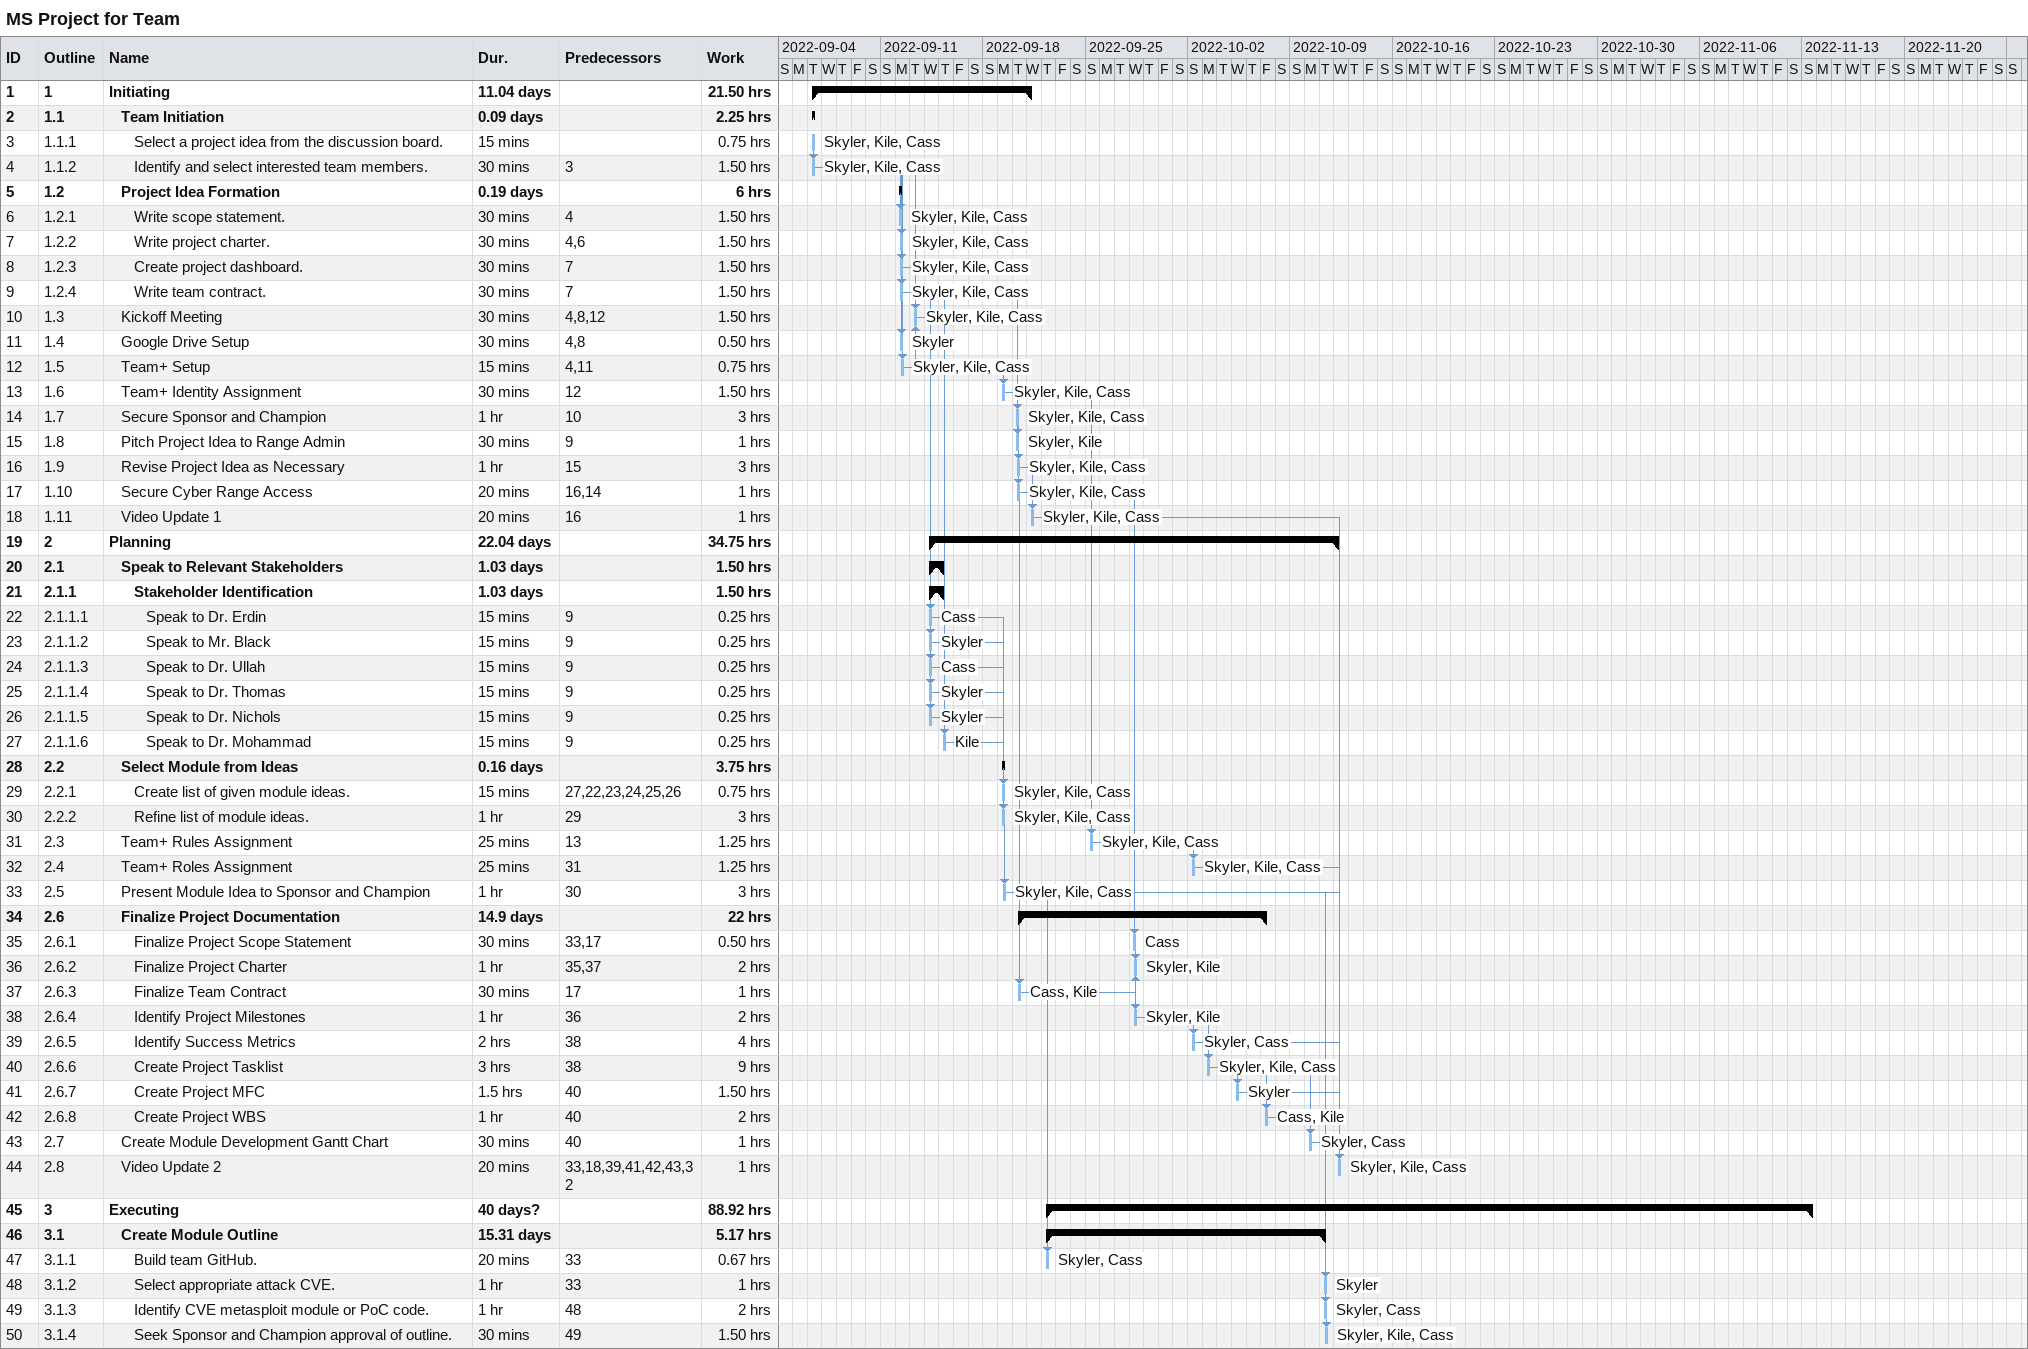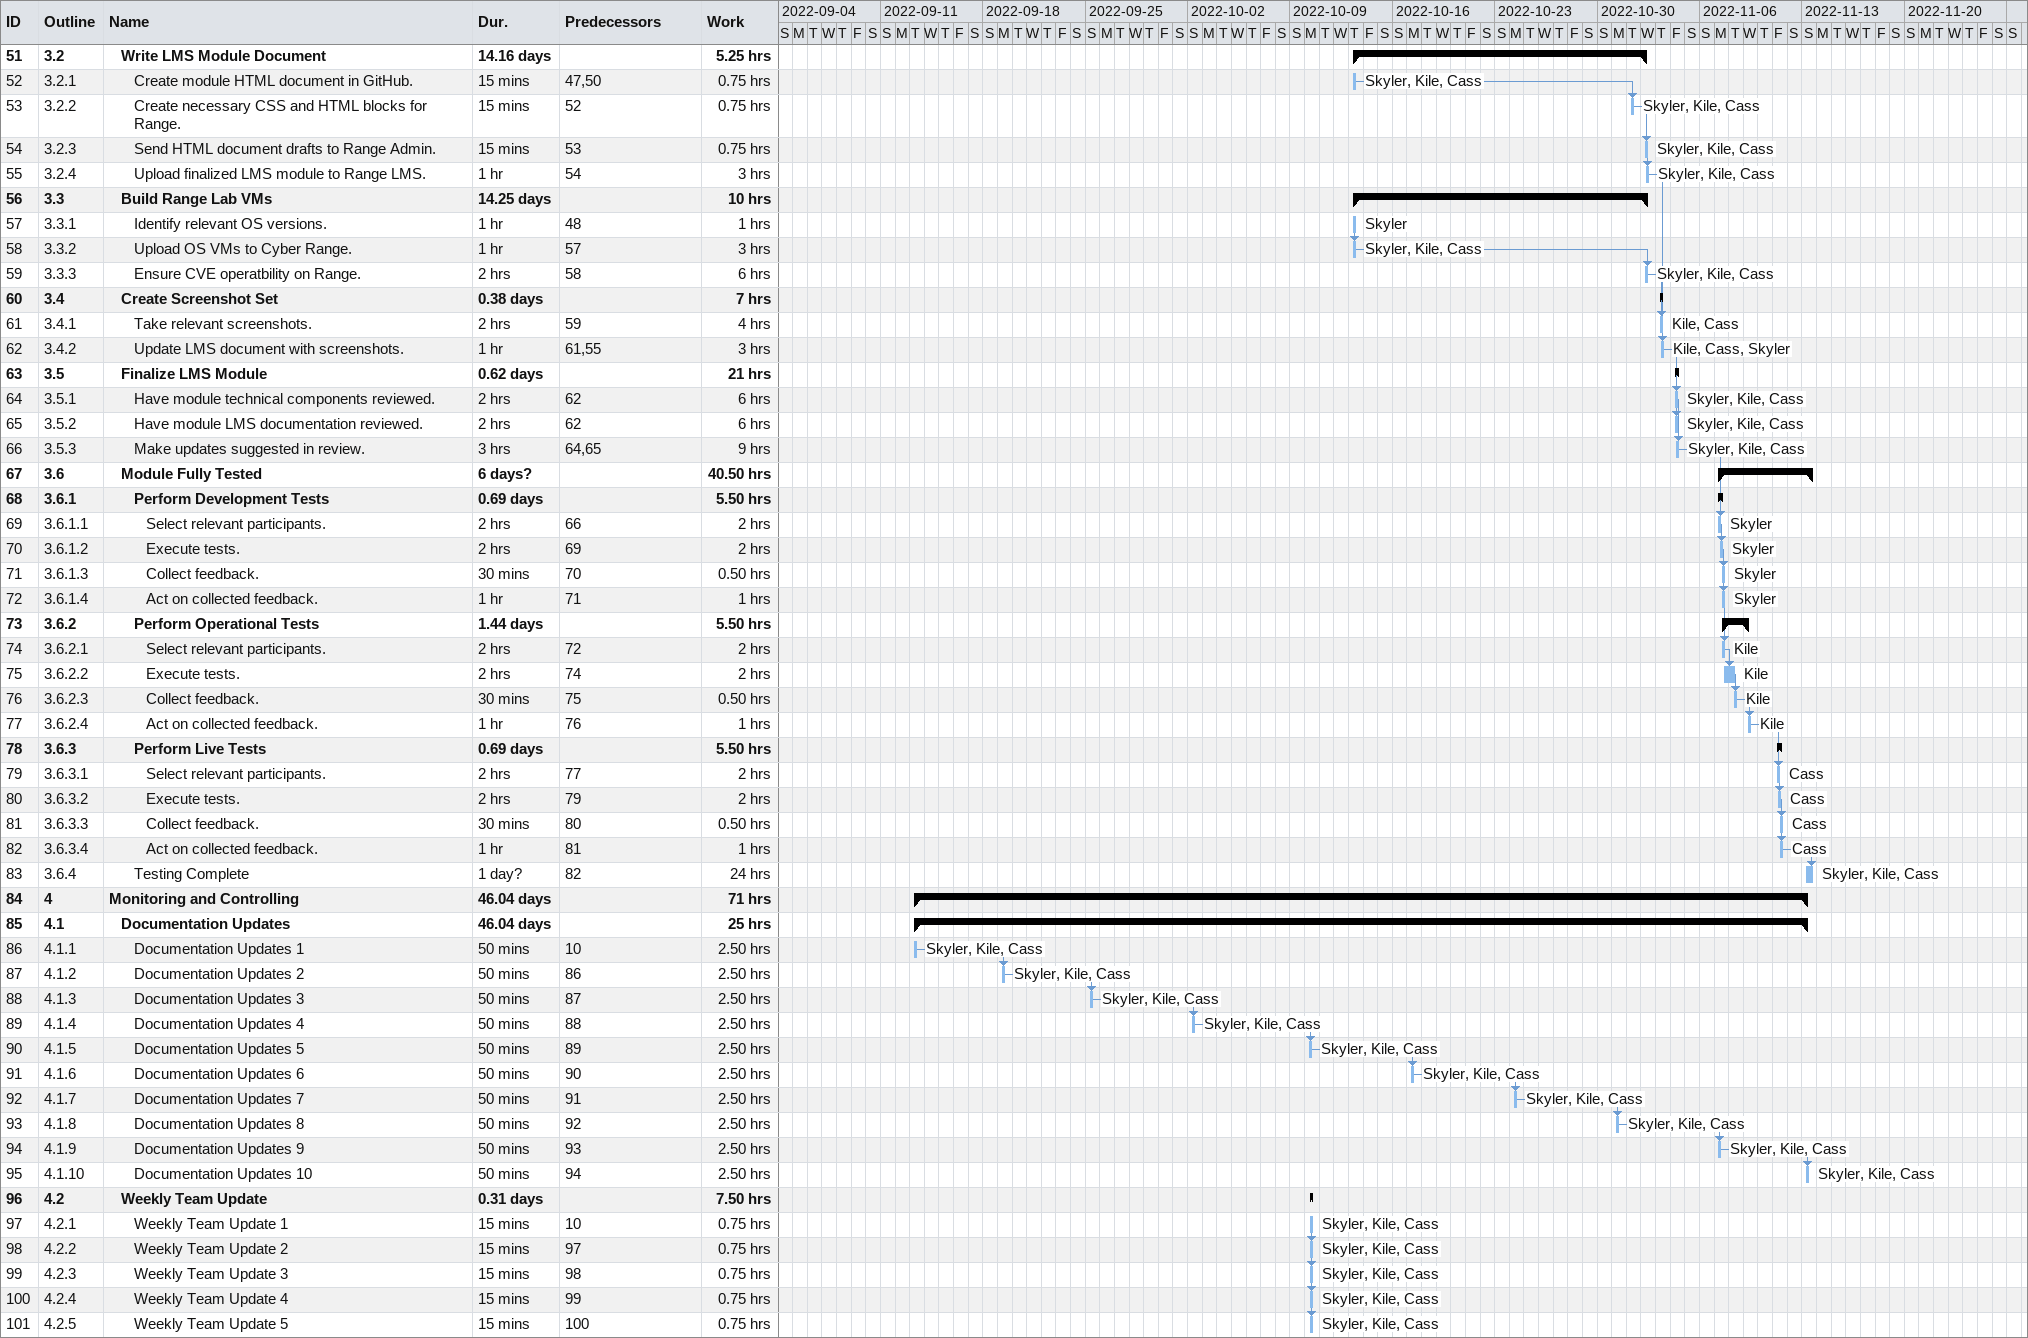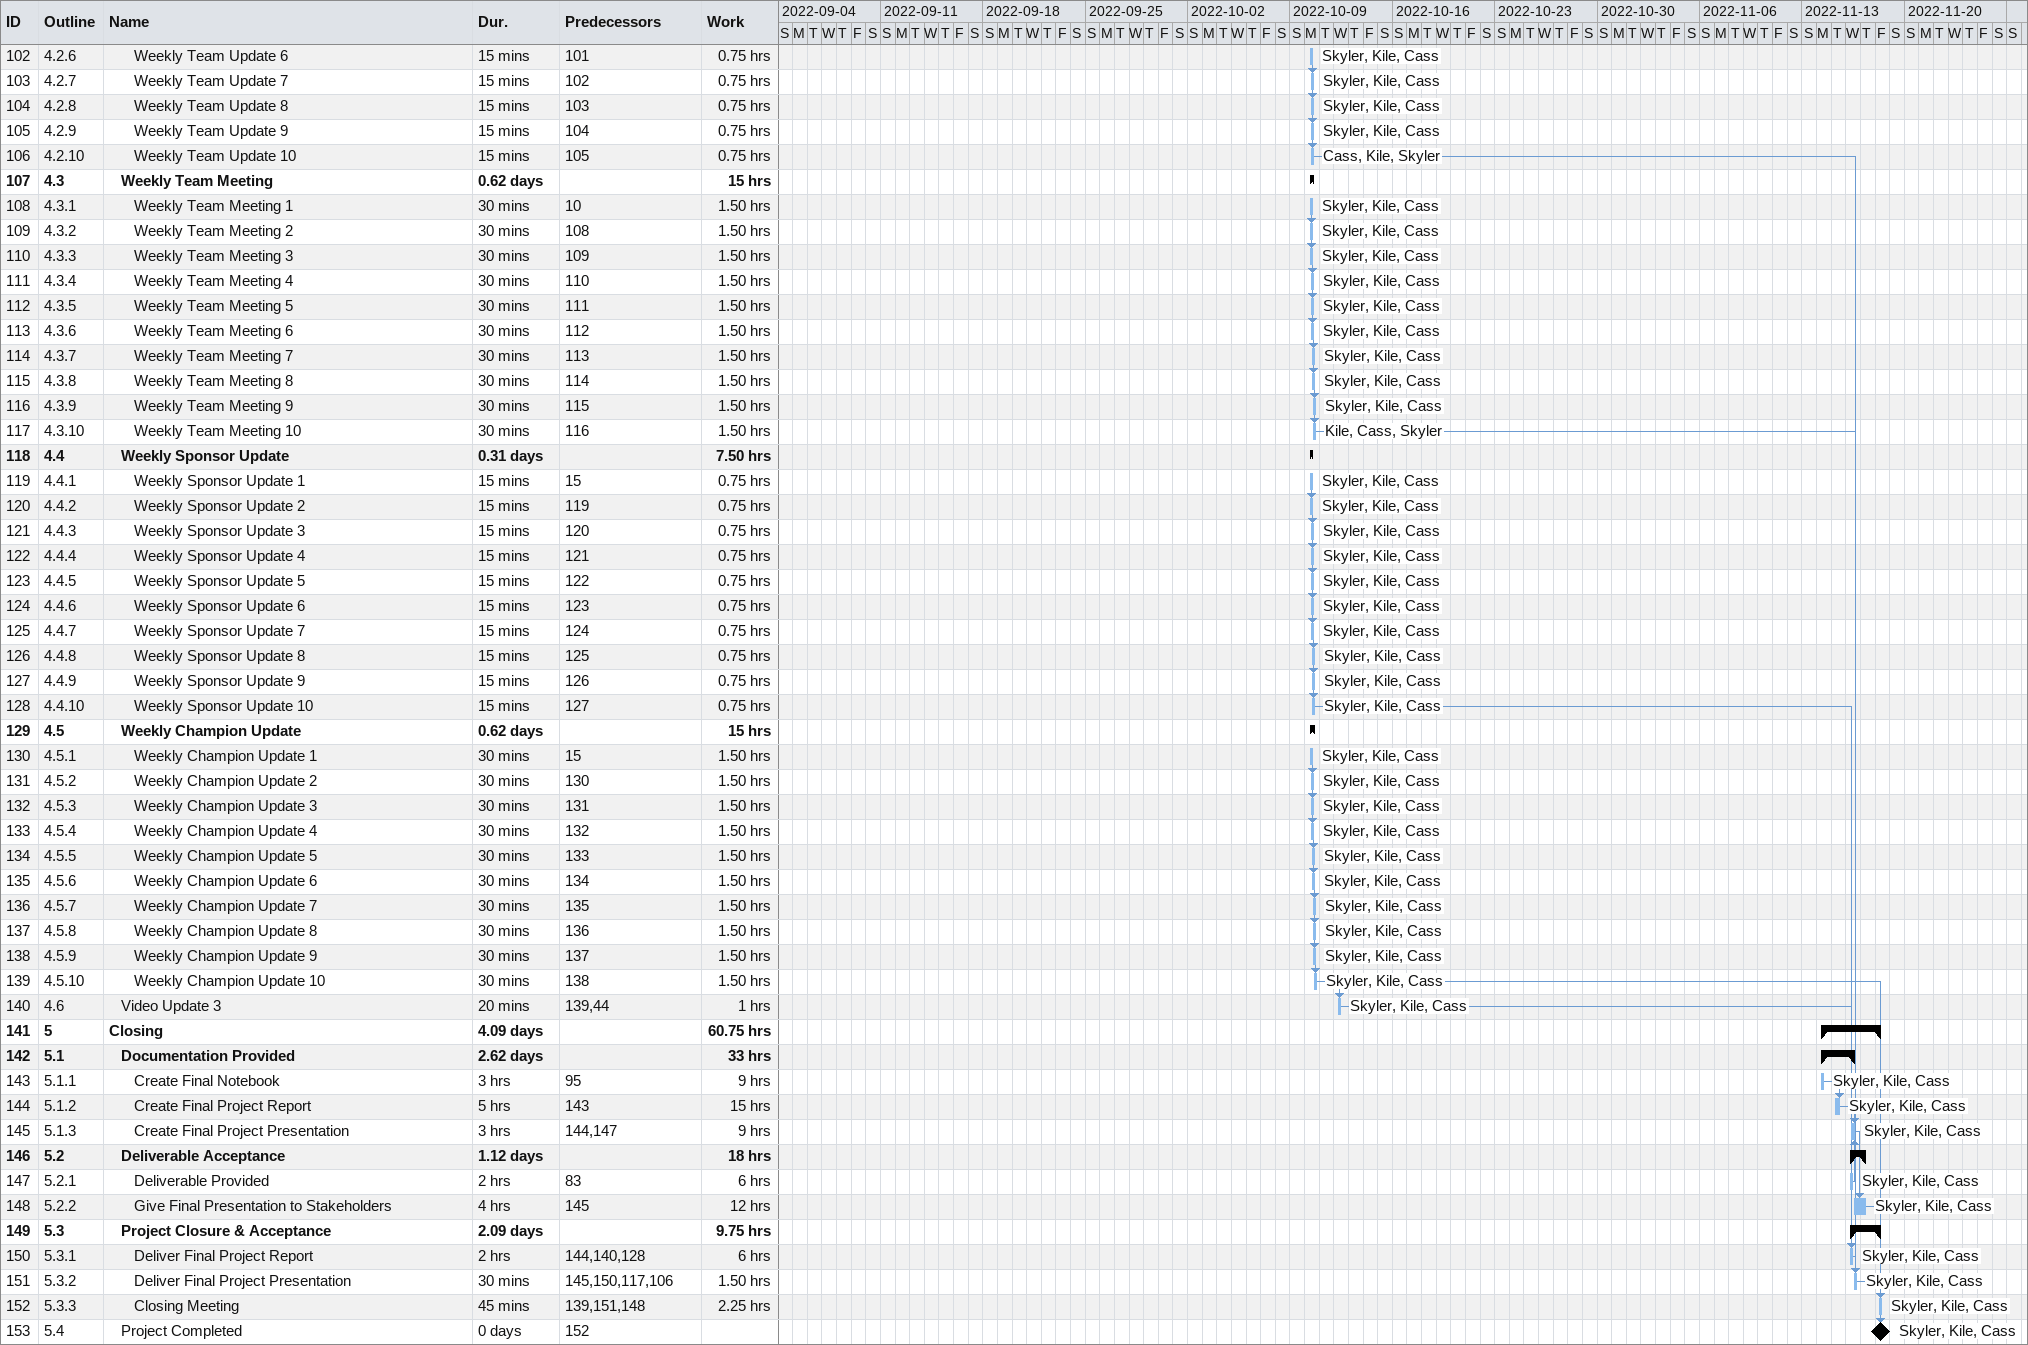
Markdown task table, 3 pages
MS Project for Team

| ID | WBS | Task | Duration | Start | Finish | Predecessors | Resources | Work (h) |
|---|---|---|---|---|---|---|---|---|
| 1 | 1 | **Initiating** | 11.04d | 2022-09-06 | 2022-09-21 |  |  | 21.50 |
| 2 | 1.1 | **Team Initiation** | 0.09d | 2022-09-06 | 2022-09-06 |  |  | 2.25 |
| 3 | 1.1.1 | Select a project idea from the discussion board. | 15min | 2022-09-06 | 2022-09-06 |  | Skyler, Kile, Cass | 0.75 |
| 4 | 1.1.2 | Identify and select interested team members. | 30min | 2022-09-06 | 2022-09-06 | 3 | Skyler, Kile, Cass | 1.50 |
| 5 | 1.2 | **Project Idea Formation** | 0.19d | 2022-09-12 | 2022-09-12 |  |  | 6 |
| 6 | 1.2.1 | Write scope statement. | 30min | 2022-09-12 | 2022-09-12 | 4 | Skyler, Kile, Cass | 1.50 |
| 7 | 1.2.2 | Write project charter. | 30min | 2022-09-12 | 2022-09-12 | 4, 6 | Skyler, Kile, Cass | 1.50 |
| 8 | 1.2.3 | Create project dashboard. | 30min | 2022-09-12 | 2022-09-12 | 7 | Skyler, Kile, Cass | 1.50 |
| 9 | 1.2.4 | Write team contract. | 30min | 2022-09-12 | 2022-09-12 | 7 | Skyler, Kile, Cass | 1.50 |
| 10 | 1.3 | Kickoff Meeting | 30min | 2022-09-13 | 2022-09-13 | 4, 8, 12 | Skyler, Kile, Cass | 1.50 |
| 11 | 1.4 | Google Drive Setup | 30min | 2022-09-12 | 2022-09-12 | 4, 8 | Skyler | 0.50 |
| 12 | 1.5 | Team+ Setup | 15min | 2022-09-12 | 2022-09-12 | 4, 11 | Skyler, Kile, Cass | 0.75 |
| 13 | 1.6 | Team+ Identity Assignment | 30min | 2022-09-19 | 2022-09-19 | 12 | Skyler, Kile, Cass | 1.50 |
| 14 | 1.7 | Secure Sponsor and Champion | 1h | 2022-09-20 | 2022-09-20 | 10 | Skyler, Kile, Cass | 3 |
| 15 | 1.8 | Pitch Project Idea to Range Admin | 30min | 2022-09-20 | 2022-09-20 | 9 | Skyler, Kile | 1 |
| 16 | 1.9 | Revise Project Idea as Necessary | 1h | 2022-09-20 | 2022-09-20 | 15 | Skyler, Kile, Cass | 3 |
| 17 | 1.10 | Secure Cyber Range Access | 20min | 2022-09-20 | 2022-09-20 | 16, 14 | Skyler, Kile, Cass | 1 |
| 18 | 1.11 | Video Update 1 | 20min | 2022-09-21 | 2022-09-21 | 16 | Skyler, Kile, Cass | 1 |
| 19 | 2 | **Planning** | 22.04d | 2022-09-14 | 2022-10-12 |  |  | 34.75 |
| 20 | 2.1 | **Speak to Relevant Stakeholders** | 1.03d | 2022-09-14 | 2022-09-15 |  |  | 1.50 |
| 21 | 2.1.1 | **Stakeholder Identification** | 1.03d | 2022-09-14 | 2022-09-15 |  |  | 1.50 |
| 22 | 2.1.1.1 | Speak to Dr. Erdin | 15min | 2022-09-14 | 2022-09-14 | 9 | Cass | 0.25 |
| 23 | 2.1.1.2 | Speak to Mr. Black | 15min | 2022-09-14 | 2022-09-14 | 9 | Skyler | 0.25 |
| 24 | 2.1.1.3 | Speak to Dr. Ullah | 15min | 2022-09-14 | 2022-09-14 | 9 | Cass | 0.25 |
| 25 | 2.1.1.4 | Speak to Dr. Thomas | 15min | 2022-09-14 | 2022-09-14 | 9 | Skyler | 0.25 |
| 26 | 2.1.1.5 | Speak to Dr. Nichols | 15min | 2022-09-14 | 2022-09-14 | 9 | Skyler | 0.25 |
| 27 | 2.1.1.6 | Speak to Dr. Mohammad | 15min | 2022-09-15 | 2022-09-15 | 9 | Kile | 0.25 |
| 28 | 2.2 | **Select Module from Ideas** | 0.16d | 2022-09-19 | 2022-09-19 |  |  | 3.75 |
| 29 | 2.2.1 | Create list of given module ideas. | 15min | 2022-09-19 | 2022-09-19 | 27, 22, 23, 24, 25, 26 | Skyler, Kile, Cass | 0.75 |
| 30 | 2.2.2 | Refine list of module ideas. | 1h | 2022-09-19 | 2022-09-19 | 29 | Skyler, Kile, Cass | 3 |
| 31 | 2.3 | Team+ Rules Assignment | 25min | 2022-09-25 | 2022-09-25 | 13 | Skyler, Kile, Cass | 1.25 |
| 32 | 2.4 | Team+ Roles Assignment | 25min | 2022-10-02 | 2022-10-02 | 31 | Skyler, Kile, Cass | 1.25 |
| 33 | 2.5 | Present Module Idea to Sponsor and Champion | 1h | 2022-09-19 | 2022-09-19 | 30 | Skyler, Kile, Cass | 3 |
| 34 | 2.6 | **Finalize Project Documentation** | 14.9d | 2022-09-20 | 2022-10-07 |  |  | 22 |
| 35 | 2.6.1 | Finalize Project Scope Statement | 30min | 2022-09-28 | 2022-09-28 | 33, 17 | Cass | 0.50 |
| 36 | 2.6.2 | Finalize Project Charter | 1h | 2022-09-28 | 2022-09-28 | 35, 37 | Skyler, Kile | 2 |
| 37 | 2.6.3 | Finalize Team Contract | 30min | 2022-09-20 | 2022-09-20 | 17 | Cass, Kile | 1 |
| 38 | 2.6.4 | Identify Project Milestones | 1h | 2022-09-28 | 2022-09-28 | 36 | Skyler, Kile | 2 |
| 39 | 2.6.5 | Identify Success Metrics | 2h | 2022-10-02 | 2022-10-02 | 38 | Skyler, Cass | 4 |
| 40 | 2.6.6 | Create Project Tasklist | 3h | 2022-10-03 | 2022-10-03 | 38 | Skyler, Kile, Cass | 9 |
| 41 | 2.6.7 | Create Project MFC | 1.5h | 2022-10-05 | 2022-10-05 | 40 | Skyler | 1.50 |
| 42 | 2.6.8 | Create Project WBS | 1h | 2022-10-07 | 2022-10-07 | 40 | Cass, Kile | 2 |
| 43 | 2.7 | Create Module Development Gantt Chart | 30min | 2022-10-10 | 2022-10-10 | 40 | Skyler, Cass | 1 |
| 44 | 2.8 | Video Update 2 | 20min | 2022-10-12 | 2022-10-12 | 33, 18, 39, 41, 42, 43, 32 | Skyler, Kile, Cass | 1 |
| 45 | 3 | **Executing** | 40d? | 2022-09-22 | 2022-11-13 |  |  | 88.92 |
| 46 | 3.1 | **Create Module Outline** | 15.31d | 2022-09-22 | 2022-10-11 |  |  | 5.17 |
| 47 | 3.1.1 | Build team GitHub. | 20min | 2022-09-22 | 2022-09-22 | 33 | Skyler, Cass | 0.67 |
| 48 | 3.1.2 | Select appropriate attack CVE. | 1h | 2022-10-11 | 2022-10-11 | 33 | Skyler | 1 |
| 49 | 3.1.3 | Identify CVE metasploit module or PoC code. | 1h | 2022-10-11 | 2022-10-11 | 48 | Skyler, Cass | 2 |
| 50 | 3.1.4 | Seek Sponsor and Champion approval of outline. | 30min | 2022-10-11 | 2022-10-11 | 49 | Skyler, Kile, Cass | 1.50 |
| 51 | 3.2 | **Write LMS Module Document** | 14.16d | 2022-10-13 | 2022-11-02 |  |  | 5.25 |
| 52 | 3.2.1 | Create module HTML document in GitHub. | 15min | 2022-10-13 | 2022-10-13 | 47, 50 | Skyler, Kile, Cass | 0.75 |
| 53 | 3.2.2 | Create necessary CSS and HTML blocks for Range. | 15min | 2022-11-01 | 2022-11-01 | 52 | Skyler, Kile, Cass | 0.75 |
| 54 | 3.2.3 | Send HTML document drafts to Range Admin. | 15min | 2022-11-02 | 2022-11-02 | 53 | Skyler, Kile, Cass | 0.75 |
| 55 | 3.2.4 | Upload finalized LMS module to Range LMS. | 1h | 2022-11-02 | 2022-11-02 | 54 | Skyler, Kile, Cass | 3 |
| 56 | 3.3 | **Build Range Lab VMs** | 14.25d | 2022-10-13 | 2022-11-02 |  |  | 10 |
| 57 | 3.3.1 | Identify relevant OS versions. | 1h | 2022-10-13 | 2022-10-13 | 48 | Skyler | 1 |
| 58 | 3.3.2 | Upload OS VMs to Cyber Range. | 1h | 2022-10-13 | 2022-10-13 | 57 | Skyler, Kile, Cass | 3 |
| 59 | 3.3.3 | Ensure CVE operatbility on Range. | 2h | 2022-11-02 | 2022-11-02 | 58 | Skyler, Kile, Cass | 6 |
| 60 | 3.4 | **Create Screenshot Set** | 0.38d | 2022-11-03 | 2022-11-03 |  |  | 7 |
| 61 | 3.4.1 | Take relevant screenshots. | 2h | 2022-11-03 | 2022-11-03 | 59 | Kile, Cass | 4 |
| 62 | 3.4.2 | Update LMS document with screenshots. | 1h | 2022-11-03 | 2022-11-03 | 61, 55 | Kile, Cass, Skyler | 3 |
| 63 | 3.5 | **Finalize LMS Module** | 0.62d | 2022-11-04 | 2022-11-04 |  |  | 21 |
| 64 | 3.5.1 | Have module technical components reviewed. | 2h | 2022-11-04 | 2022-11-04 | 62 | Skyler, Kile, Cass | 6 |
| 65 | 3.5.2 | Have module LMS documentation reviewed. | 2h | 2022-11-04 | 2022-11-04 | 62 | Skyler, Kile, Cass | 6 |
| 66 | 3.5.3 | Make updates suggested in review. | 3h | 2022-11-04 | 2022-11-04 | 64, 65 | Skyler, Kile, Cass | 9 |
| 67 | 3.6 | **Module Fully Tested** | 6d? | 2022-11-07 | 2022-11-13 |  |  | 40.50 |
| 68 | 3.6.1 | **Perform Development Tests** | 0.69d | 2022-11-07 | 2022-11-07 |  |  | 5.50 |
| 69 | 3.6.1.1 | Select relevant participants. | 2h | 2022-11-07 | 2022-11-07 | 66 | Skyler | 2 |
| 70 | 3.6.1.2 | Execute tests. | 2h | 2022-11-07 | 2022-11-07 | 69 | Skyler | 2 |
| 71 | 3.6.1.3 | Collect feedback. | 30min | 2022-11-07 | 2022-11-07 | 70 | Skyler | 0.50 |
| 72 | 3.6.1.4 | Act on collected feedback. | 1h | 2022-11-07 | 2022-11-07 | 71 | Skyler | 1 |
| 73 | 3.6.2 | **Perform Operational Tests** | 1.44d | 2022-11-07 | 2022-11-09 |  |  | 5.50 |
| 74 | 3.6.2.1 | Select relevant participants. | 2h | 2022-11-07 | 2022-11-07 | 72 | Kile | 2 |
| 75 | 3.6.2.2 | Execute tests. | 2h | 2022-11-07 | 2022-11-08 | 74 | Kile | 2 |
| 76 | 3.6.2.3 | Collect feedback. | 30min | 2022-11-08 | 2022-11-08 | 75 | Kile | 0.50 |
| 77 | 3.6.2.4 | Act on collected feedback. | 1h | 2022-11-09 | 2022-11-09 | 76 | Kile | 1 |
| 78 | 3.6.3 | **Perform Live Tests** | 0.69d | 2022-11-11 | 2022-11-11 |  |  | 5.50 |
| 79 | 3.6.3.1 | Select relevant participants. | 2h | 2022-11-11 | 2022-11-11 | 77 | Cass | 2 |
| 80 | 3.6.3.2 | Execute tests. | 2h | 2022-11-11 | 2022-11-11 | 79 | Cass | 2 |
| 81 | 3.6.3.3 | Collect feedback. | 30min | 2022-11-11 | 2022-11-11 | 80 | Cass | 0.50 |
| 82 | 3.6.3.4 | Act on collected feedback. | 1h | 2022-11-11 | 2022-11-11 | 81 | Cass | 1 |
| 83 | 3.6.4 | Testing Complete | 1d? | 2022-11-13 | 2022-11-13 | 82 | Skyler, Kile, Cass | 24 |
| 84 | 4 | **Monitoring and Controlling** | 46.04d | 2022-09-13 | 2022-11-13 |  |  | 71 |
| 85 | 4.1 | **Documentation Updates** | 46.04d | 2022-09-13 | 2022-11-13 |  |  | 25 |
| 86 | 4.1.1 | Documentation Updates 1 | 50min | 2022-09-13 | 2022-09-13 | 10 | Skyler, Kile, Cass | 2.50 |
| 87 | 4.1.2 | Documentation Updates 2 | 50min | 2022-09-19 | 2022-09-19 | 86 | Skyler, Kile, Cass | 2.50 |
| 88 | 4.1.3 | Documentation Updates 3 | 50min | 2022-09-25 | 2022-09-25 | 87 | Skyler, Kile, Cass | 2.50 |
| 89 | 4.1.4 | Documentation Updates 4 | 50min | 2022-10-02 | 2022-10-02 | 88 | Skyler, Kile, Cass | 2.50 |
| 90 | 4.1.5 | Documentation Updates 5 | 50min | 2022-10-10 | 2022-10-10 | 89 | Skyler, Kile, Cass | 2.50 |
| 91 | 4.1.6 | Documentation Updates 6 | 50min | 2022-10-17 | 2022-10-17 | 90 | Skyler, Kile, Cass | 2.50 |
| 92 | 4.1.7 | Documentation Updates 7 | 50min | 2022-10-24 | 2022-10-24 | 91 | Skyler, Kile, Cass | 2.50 |
| 93 | 4.1.8 | Documentation Updates 8 | 50min | 2022-10-31 | 2022-10-31 | 92 | Skyler, Kile, Cass | 2.50 |
| 94 | 4.1.9 | Documentation Updates 9 | 50min | 2022-11-07 | 2022-11-07 | 93 | Skyler, Kile, Cass | 2.50 |
| 95 | 4.1.10 | Documentation Updates 10 | 50min | 2022-11-13 | 2022-11-13 | 94 | Skyler, Kile, Cass | 2.50 |
| 96 | 4.2 | **Weekly Team Update** | 0.31d | 2022-10-10 | 2022-10-10 |  |  | 7.50 |
| 97 | 4.2.1 | Weekly Team Update 1 | 15min | 2022-10-10 | 2022-10-10 | 10 | Skyler, Kile, Cass | 0.75 |
| 98 | 4.2.2 | Weekly Team Update 2 | 15min | 2022-10-10 | 2022-10-10 | 97 | Skyler, Kile, Cass | 0.75 |
| 99 | 4.2.3 | Weekly Team Update 3 | 15min | 2022-10-10 | 2022-10-10 | 98 | Skyler, Kile, Cass | 0.75 |
| 100 | 4.2.4 | Weekly Team Update 4 | 15min | 2022-10-10 | 2022-10-10 | 99 | Skyler, Kile, Cass | 0.75 |
| 101 | 4.2.5 | Weekly Team Update 5 | 15min | 2022-10-10 | 2022-10-10 | 100 | Skyler, Kile, Cass | 0.75 |
| 102 | 4.2.6 | Weekly Team Update 6 | 15min | 2022-10-10 | 2022-10-10 | 101 | Skyler, Kile, Cass | 0.75 |
| 103 | 4.2.7 | Weekly Team Update 7 | 15min | 2022-10-10 | 2022-10-10 | 102 | Skyler, Kile, Cass | 0.75 |
| 104 | 4.2.8 | Weekly Team Update 8 | 15min | 2022-10-10 | 2022-10-10 | 103 | Skyler, Kile, Cass | 0.75 |
| 105 | 4.2.9 | Weekly Team Update 9 | 15min | 2022-10-10 | 2022-10-10 | 104 | Skyler, Kile, Cass | 0.75 |
| 106 | 4.2.10 | Weekly Team Update 10 | 15min | 2022-10-10 | 2022-10-10 | 105 | Cass, Kile, Skyler | 0.75 |
| 107 | 4.3 | **Weekly Team Meeting** | 0.62d | 2022-10-10 | 2022-10-10 |  |  | 15 |
| 108 | 4.3.1 | Weekly Team Meeting 1 | 30min | 2022-10-10 | 2022-10-10 | 10 | Skyler, Kile, Cass | 1.50 |
| 109 | 4.3.2 | Weekly Team Meeting 2 | 30min | 2022-10-10 | 2022-10-10 | 108 | Skyler, Kile, Cass | 1.50 |
| 110 | 4.3.3 | Weekly Team Meeting 3 | 30min | 2022-10-10 | 2022-10-10 | 109 | Skyler, Kile, Cass | 1.50 |
| 111 | 4.3.4 | Weekly Team Meeting 4 | 30min | 2022-10-10 | 2022-10-10 | 110 | Skyler, Kile, Cass | 1.50 |
| 112 | 4.3.5 | Weekly Team Meeting 5 | 30min | 2022-10-10 | 2022-10-10 | 111 | Skyler, Kile, Cass | 1.50 |
| 113 | 4.3.6 | Weekly Team Meeting 6 | 30min | 2022-10-10 | 2022-10-10 | 112 | Skyler, Kile, Cass | 1.50 |
| 114 | 4.3.7 | Weekly Team Meeting 7 | 30min | 2022-10-10 | 2022-10-10 | 113 | Skyler, Kile, Cass | 1.50 |
| 115 | 4.3.8 | Weekly Team Meeting 8 | 30min | 2022-10-10 | 2022-10-10 | 114 | Skyler, Kile, Cass | 1.50 |
| 116 | 4.3.9 | Weekly Team Meeting 9 | 30min | 2022-10-10 | 2022-10-10 | 115 | Skyler, Kile, Cass | 1.50 |
| 117 | 4.3.10 | Weekly Team Meeting 10 | 30min | 2022-10-10 | 2022-10-10 | 116 | Kile, Cass, Skyler | 1.50 |
| 118 | 4.4 | **Weekly Sponsor Update** | 0.31d | 2022-10-10 | 2022-10-10 |  |  | 7.50 |
| 119 | 4.4.1 | Weekly Sponsor Update 1 | 15min | 2022-10-10 | 2022-10-10 | 15 | Skyler, Kile, Cass | 0.75 |
| 120 | 4.4.2 | Weekly Sponsor Update 2 | 15min | 2022-10-10 | 2022-10-10 | 119 | Skyler, Kile, Cass | 0.75 |
| 121 | 4.4.3 | Weekly Sponsor Update 3 | 15min | 2022-10-10 | 2022-10-10 | 120 | Skyler, Kile, Cass | 0.75 |
| 122 | 4.4.4 | Weekly Sponsor Update 4 | 15min | 2022-10-10 | 2022-10-10 | 121 | Skyler, Kile, Cass | 0.75 |
| 123 | 4.4.5 | Weekly Sponsor Update 5 | 15min | 2022-10-10 | 2022-10-10 | 122 | Skyler, Kile, Cass | 0.75 |
| 124 | 4.4.6 | Weekly Sponsor Update 6 | 15min | 2022-10-10 | 2022-10-10 | 123 | Skyler, Kile, Cass | 0.75 |
| 125 | 4.4.7 | Weekly Sponsor Update 7 | 15min | 2022-10-10 | 2022-10-10 | 124 | Skyler, Kile, Cass | 0.75 |
| 126 | 4.4.8 | Weekly Sponsor Update 8 | 15min | 2022-10-10 | 2022-10-10 | 125 | Skyler, Kile, Cass | 0.75 |
| 127 | 4.4.9 | Weekly Sponsor Update 9 | 15min | 2022-10-10 | 2022-10-10 | 126 | Skyler, Kile, Cass | 0.75 |
| 128 | 4.4.10 | Weekly Sponsor Update 10 | 15min | 2022-10-10 | 2022-10-10 | 127 | Skyler, Kile, Cass | 0.75 |
| 129 | 4.5 | **Weekly Champion Update** | 0.62d | 2022-10-10 | 2022-10-10 |  |  | 15 |
| 130 | 4.5.1 | Weekly Champion Update 1 | 30min | 2022-10-10 | 2022-10-10 | 15 | Skyler, Kile, Cass | 1.50 |
| 131 | 4.5.2 | Weekly Champion Update 2 | 30min | 2022-10-10 | 2022-10-10 | 130 | Skyler, Kile, Cass | 1.50 |
| 132 | 4.5.3 | Weekly Champion Update 3 | 30min | 2022-10-10 | 2022-10-10 | 131 | Skyler, Kile, Cass | 1.50 |
| 133 | 4.5.4 | Weekly Champion Update 4 | 30min | 2022-10-10 | 2022-10-10 | 132 | Skyler, Kile, Cass | 1.50 |
| 134 | 4.5.5 | Weekly Champion Update 5 | 30min | 2022-10-10 | 2022-10-10 | 133 | Skyler, Kile, Cass | 1.50 |
| 135 | 4.5.6 | Weekly Champion Update 6 | 30min | 2022-10-10 | 2022-10-10 | 134 | Skyler, Kile, Cass | 1.50 |
| 136 | 4.5.7 | Weekly Champion Update 7 | 30min | 2022-10-10 | 2022-10-10 | 135 | Skyler, Kile, Cass | 1.50 |
| 137 | 4.5.8 | Weekly Champion Update 8 | 30min | 2022-10-10 | 2022-10-10 | 136 | Skyler, Kile, Cass | 1.50 |
| 138 | 4.5.9 | Weekly Champion Update 9 | 30min | 2022-10-10 | 2022-10-10 | 137 | Skyler, Kile, Cass | 1.50 |
| 139 | 4.5.10 | Weekly Champion Update 10 | 30min | 2022-10-10 | 2022-10-10 | 138 | Skyler, Kile, Cass | 1.50 |
| 140 | 4.6 | Video Update 3 | 20min | 2022-10-12 | 2022-10-12 | 139, 44 | Skyler, Kile, Cass | 1 |
| 141 | 5 | **Closing** | 4.09d | 2022-11-14 | 2022-11-18 |  |  | 60.75 |
| 142 | 5.1 | **Documentation Provided** | 2.62d | 2022-11-14 | 2022-11-16 |  |  | 33 |
| 143 | 5.1.1 | Create Final Notebook | 3h | 2022-11-14 | 2022-11-14 | 95 | Skyler, Kile, Cass | 9 |
| 144 | 5.1.2 | Create Final Project Report | 5h | 2022-11-15 | 2022-11-15 | 143 | Skyler, Kile, Cass | 15 |
| 145 | 5.1.3 | Create Final Project Presentation | 3h | 2022-11-16 | 2022-11-16 | 144, 147 | Skyler, Kile, Cass | 9 |
| 146 | 5.2 | **Deliverable Acceptance** | 1.12d | 2022-11-16 | 2022-11-17 |  |  | 18 |
| 147 | 5.2.1 | Deliverable Provided | 2h | 2022-11-16 | 2022-11-16 | 83 | Skyler, Kile, Cass | 6 |
| 148 | 5.2.2 | Give Final Presentation to Stakeholders | 4h | 2022-11-16 | 2022-11-17 | 145 | Skyler, Kile, Cass | 12 |
| 149 | 5.3 | **Project Closure & Acceptance** | 2.09d | 2022-11-16 | 2022-11-18 |  |  | 9.75 |
| 150 | 5.3.1 | Deliver Final Project Report | 2h | 2022-11-16 | 2022-11-16 | 144, 140, 128 | Skyler, Kile, Cass | 6 |
| 151 | 5.3.2 | Deliver Final Project Presentation | 30min | 2022-11-16 | 2022-11-16 | 145, 150, 117, 106 | Skyler, Kile, Cass | 1.50 |
| 152 | 5.3.3 | Closing Meeting | 45min | 2022-11-18 | 2022-11-18 | 139, 151, 148 | Skyler, Kile, Cass | 2.25 |
| 153 | 5.4 | Project Completed | 0d | 2022-11-18 | 2022-11-18 | 152 | Skyler, Kile, Cass |  |
